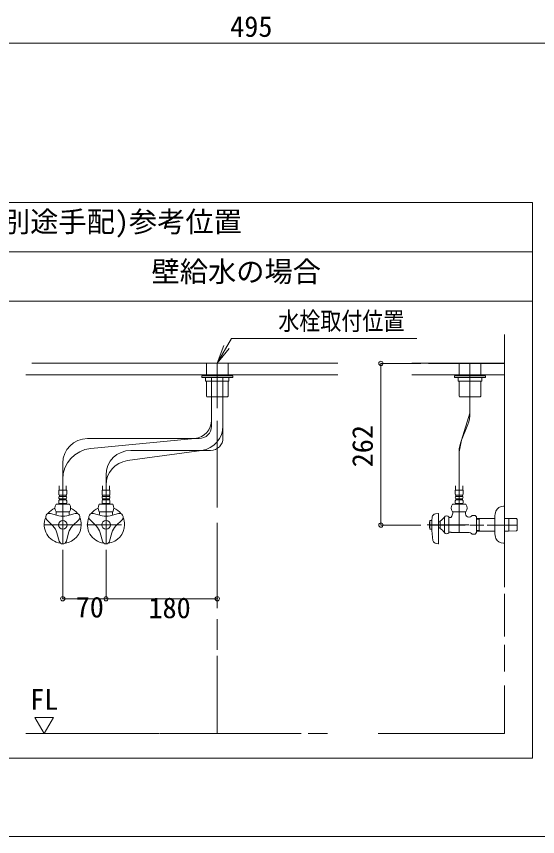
# Model space of a CAD drawing. Units: millimetres at full size, sheet at 1:5; details may follow other scales. Extents: x -1002 to 1002, y -687 to 676.
# Drawn here: x 344 to 713, y -687 to -106 of the extents above; entities that cross this region are included whole.
import ezdxf
from ezdxf.enums import TextEntityAlignment as Align

# ---------------------------------------------------------------- set-up
doc = ezdxf.new("R2010")
doc.units = ezdxf.units.MM
doc.header["$LTSCALE"] = 5
doc.header["$PDMODE"] = 32
doc.header["$PDSIZE"] = 3
doc.layers.add('F-0', color=7, linetype='Continuous', lineweight=15)
doc.styles.add('ＭＳ ゴシック', font='')
doc.styles.get('ＭＳ ゴシック').set_extended_font_data('MS Gothic')

msp = doc.modelspace()

# ---------------------------------------------------------------- linework, layer by layer
at = {"layer": 'F-0', "color": 4, "lineweight": 9}
for p, q in [((262.458, -124.714), (757.458, -124.714)), ((601.625, -351.749), (601.625, -466.351)), ((601.625, -351.749), (629.954, -351.749)), ((601.625, -466.351), (629.954, -466.351)), ((376.398, -518.56), (376.398, -483.738)), ((407.023, -518.56), (407.023, -483.738)), ((485.773, -518.56), (485.773, -483.738)), ((376.398, -518.56), (407.023, -518.56)), ((407.023, -518.56), (485.773, -518.56))]:
    msp.add_line(p, q, dxfattribs=at)
at = {"layer": 'F-0', "lineweight": 18}
for p, q in [((-34.852, -237.724), (708.898, -237.724)), ((-34.852, -272.724), (708.898, -272.724))]:
    msp.add_line(p, q, dxfattribs=at)
at = {"layer": 'F-0'}
for p, q in [((337.023, -307.724), (708.898, -307.724)), ((485.773, -351.474), (495.877, -333.974)), ((495.877, -333.974), (627.127, -333.974)), ((689.211, -331.349), (689.211, -351.749)), ((689.211, -331.349), (689.211, -395.567)), ((485.773, -351.474), (490.441, -339.013)), ((485.773, -351.474), (492.336, -340.107)), ((485.773, -351.474), (494.23, -341.201)), ((354.42, -351.474), (571.086, -351.474)), ((571.086, -351.474), (355.11, -351.474)), ((478.117, -351.474), (478.117, -359.786)), ((485.773, -351.498), (485.773, -383.511)), ((493.429, -359.786), (493.429, -351.474)), ((636.544, -351.749), (635.366, -351.749)), ((689.211, -351.749), (636.544, -351.749)), ((657.054, -359.786), (657.054, -351.474)), ((664.711, -386.9), (664.711, -351.474)), ((672.367, -351.474), (672.367, -359.786)), ((689.211, -351.749), (689.211, -376.592)), ((350.148, -359.786), (358.905, -359.786)), ((571.086, -359.786), (355.011, -359.786)), ((475.711, -359.786), (495.836, -359.786)), ((475.711, -360.661), (475.711, -359.786)), ((495.836, -359.786), (495.836, -360.661)), ((623.586, -359.786), (636.338, -359.786)), ((689.211, -359.786), (635.358, -359.786)), ((635.591, -359.786), (689.211, -359.786)), ((654.648, -359.786), (654.648, -360.661)), ((674.773, -359.786), (654.648, -359.786)), ((674.773, -360.661), (674.773, -359.786)), ((474.836, -360.661), (474.836, -361.755)), ((496.711, -360.661), (474.836, -360.661)), ((474.836, -361.755), (496.711, -361.755)), ((495.836, -360.661), (475.711, -360.661)), ((494.086, -361.755), (477.461, -361.755)), ((477.461, -361.755), (477.461, -364.38)), ((477.461, -364.38), (494.086, -364.38)), ((478.117, -364.38), (478.117, -375.055)), ((481.702, -391.942), (481.702, -361.641)), ((481.702, -391.942), (481.702, -364.38)), ((489.844, -396.054), (489.844, -361.795)), ((489.844, -396.054), (489.844, -364.38)), ((493.429, -375.055), (493.429, -364.38)), ((494.086, -364.38), (494.086, -361.755)), ((496.711, -361.755), (496.711, -360.661)), ((496.711, -361.317), (496.711, -361.755)), ((653.773, -361.755), (653.773, -360.661)), ((653.773, -360.661), (675.648, -360.661)), ((653.773, -361.317), (653.773, -361.755)), ((675.648, -361.755), (653.773, -361.755)), ((654.648, -360.661), (674.773, -360.661)), ((656.398, -361.755), (673.023, -361.755)), ((656.398, -364.38), (656.398, -361.755)), ((673.023, -364.38), (656.398, -364.38)), ((657.054, -375.055), (657.054, -364.38)), ((672.367, -364.38), (672.367, -375.055)), ((673.023, -361.755), (673.023, -364.38)), ((675.648, -360.661), (675.648, -361.755)), ((478.445, -375.383), (478.117, -375.055)), ((478.554, -375.492), (478.445, -375.383)), ((478.554, -375.492), (492.598, -375.492)), ((492.598, -375.492), (492.992, -375.492)), ((493.101, -375.383), (492.992, -375.492)), ((493.429, -375.055), (493.101, -375.383)), ((657.054, -375.055), (657.382, -375.383)), ((657.382, -375.383), (657.492, -375.492)), ((657.886, -375.492), (657.492, -375.492)), ((671.929, -375.492), (657.886, -375.492)), ((671.929, -375.492), (672.039, -375.383)), ((672.039, -375.383), (672.367, -375.055)), ((481.702, -396.258), (481.702, -391.942)), ((485.773, -392.364), (485.773, -453.844)), ((663.122, -395.085), (658.651, -406.165)), ((689.211, -390.686), (689.211, -407.664)), ((489.844, -404.64), (489.844, -396.054)), ((393.898, -405.008), (469.822, -405.008)), ((396.197, -412.027), (469.822, -405.008)), ((472.952, -405.008), (469.822, -405.008)), ((689.211, -403.395), (689.211, -419.998)), ((422.133, -420.642), (474.734, -413.39)), ((424.523, -413.39), (474.734, -413.39)), ((481.094, -413.39), (474.734, -413.39)), ((657.062, -414.35), (657.062, -471.567)), ((689.211, -413.119), (689.211, -505.242)), ((376.398, -422.508), (376.398, -433.803)), ((689.211, -429.248), (689.211, -510.198)), ((376.398, -433.803), (376.398, -479.127)), ((376.398, -433.803), (376.398, -479.127)), ((407.023, -430.89), (407.023, -437.978)), ((379.198, -441.467), (373.598, -441.467)), ((373.598, -441.467), (373.598, -444.421)), ((373.888, -438.445), (373.888, -441.467)), ((378.918, -441.467), (378.919, -438.445)), ((379.198, -444.421), (379.198, -441.467)), ((409.823, -441.467), (404.223, -441.467)), ((404.223, -441.467), (404.223, -444.421)), ((404.513, -438.445), (404.513, -441.467)), ((407.023, -437.978), (407.023, -479.661)), ((407.023, -437.978), (407.023, -479.661)), ((409.543, -441.467), (409.544, -438.445)), ((409.823, -444.421), (409.823, -441.467)), ((654.262, -441.467), (659.862, -441.467)), ((654.262, -444.421), (654.262, -441.467)), ((654.542, -441.467), (654.541, -438.445)), ((659.572, -438.445), (659.572, -441.467)), ((659.862, -441.467), (659.862, -444.421)), ((373.992, -445.186), (378.804, -445.186)), ((373.992, -446.061), (373.992, -445.186)), ((378.804, -446.061), (373.992, -446.061)), ((378.804, -445.186), (378.804, -446.061)), ((404.617, -445.186), (409.429, -445.186)), ((404.617, -446.061), (404.617, -445.186)), ((409.429, -446.061), (404.617, -446.061)), ((409.429, -445.186), (409.429, -446.061)), ((659.468, -445.186), (654.656, -445.186)), ((654.656, -445.186), (654.656, -446.061)), ((654.656, -446.061), (659.468, -446.061)), ((659.468, -446.061), (659.468, -445.186)), ((371.642, -451.53), (381.154, -451.53)), ((373.598, -449.233), (373.598, -450.655)), ((373.992, -447.592), (378.804, -447.592)), ((373.992, -448.467), (373.992, -447.592)), ((378.804, -448.467), (373.992, -448.467)), ((374.036, -451.092), (378.761, -451.092)), ((378.804, -447.592), (378.804, -448.467)), ((379.198, -450.655), (379.198, -449.233)), ((402.267, -451.53), (411.779, -451.53)), ((404.223, -449.233), (404.223, -450.655)), ((404.617, -447.592), (409.429, -447.592)), ((404.617, -448.467), (404.617, -447.592)), ((409.429, -448.467), (404.617, -448.467)), ((404.661, -451.092), (409.386, -451.092)), ((409.429, -447.592), (409.429, -448.467)), ((409.823, -450.655), (409.823, -449.233)), ((661.818, -451.53), (652.306, -451.53)), ((654.262, -450.655), (654.262, -449.233)), ((659.468, -447.592), (654.656, -447.592)), ((654.656, -447.592), (654.656, -448.467)), ((654.656, -448.467), (659.468, -448.467)), ((659.425, -451.092), (654.7, -451.092)), ((659.468, -448.467), (659.468, -447.592)), ((659.862, -449.233), (659.862, -450.655)), ((689.211, -452.974), (688.336, -452.974)), ((689.211, -452.974), (689.211, -479.092)), ((367.605, -458.094), (373.567, -459.692)), ((381.154, -456.911), (371.642, -456.911)), ((371.804, -456.911), (371.804, -457.792)), ((371.804, -456.911), (372.313, -456.911)), ((372.313, -456.911), (380.483, -456.911)), ((385.191, -458.094), (379.229, -459.692)), ((380.483, -456.911), (380.992, -456.911)), ((380.992, -456.911), (380.992, -457.792)), ((380.992, -457.792), (380.992, -458.442)), ((398.23, -458.094), (404.192, -459.692)), ((411.779, -456.911), (402.267, -456.911)), ((402.429, -456.911), (402.429, -457.792)), ((402.429, -456.911), (402.938, -456.911)), ((402.938, -456.911), (411.108, -456.911)), ((415.816, -458.094), (409.854, -459.692)), ((411.108, -456.911), (411.617, -456.911)), ((411.617, -456.911), (411.617, -457.792)), ((411.617, -457.792), (411.617, -458.442)), ((640.236, -458.31), (642.157, -458.04)), ((642.406, -458.257), (642.406, -479.41)), ((652.306, -456.911), (661.818, -456.911)), ((652.468, -456.911), (652.977, -456.911)), ((652.468, -456.911), (652.468, -457.792)), ((652.977, -456.911), (661.147, -456.911)), ((661.147, -456.911), (661.656, -456.911)), ((365.07, -462.486), (369.434, -466.85)), ((387.726, -462.486), (383.362, -466.85)), ((395.695, -462.486), (400.059, -466.85)), ((418.351, -462.486), (413.987, -466.85)), ((485.773, -464.664), (485.773, -525.16)), ((636.368, -463.036), (636.224, -463.583)), ((636.368, -463.036), (637.593, -463.036)), ((636.368, -463.036), (636.368, -469.161)), ((637.593, -469.161), (637.593, -463.036)), ((642.406, -464.021), (643.718, -464.021)), ((643.718, -463.474), (643.718, -468.724)), ((646.75, -462.303), (646.75, -460.373)), ((646.75, -462.303), (646.75, -469.894)), ((649.843, -471.817), (649.843, -460.38)), ((651.116, -460.849), (651.334, -460.63)), ((663.843, -460.63), (664.245, -460.63)), ((666.25, -459.531), (665.792, -459.989)), ((668.323, -459.531), (666.25, -459.531)), ((668.323, -459.531), (669.312, -460.521)), ((669.312, -471.677), (669.312, -460.521)), ((669.312, -461.663), (671.5, -461.616)), ((669.312, -462.178), (671.281, -462.13)), ((672.203, -461.592), (671.281, -462.125)), ((671.281, -461.616), (671.281, -470.581)), ((671.5, -461.616), (672.422, -461.592)), ((682.211, -460.759), (682.211, -471.438)), ((689.211, -461.592), (691.14, -461.592)), ((691.14, -461.592), (692.062, -461.616)), ((692.062, -461.616), (697.679, -461.737)), ((692.281, -462.125), (692.281, -461.616)), ((692.281, -470.581), (692.281, -462.125)), ((697.679, -461.737), (698.187, -462.273)), ((698.187, -462.274), (698.187, -462.273)), ((698.187, -462.489), (698.187, -462.274)), ((698.187, -469.708), (698.187, -462.489)), ((363.273, -466.099), (389.523, -466.099)), ((389.523, -466.099), (363.273, -466.099)), ((393.458, -466.099), (396.65, -466.099)), ((393.898, -466.099), (418.098, -466.099)), ((663.95, -466.099), (634.348, -466.099)), ((661.398, -466.351), (636.368, -466.351)), ((643.718, -468.177), (642.406, -468.177)), ((674.623, -466.351), (664.655, -466.351)), ((671.281, -470.067), (669.312, -470.019)), ((671.5, -470.581), (669.312, -470.534)), ((671.281, -470.072), (672.203, -470.605)), ((672.422, -470.605), (671.5, -470.581)), ((681.781, -470.605), (672.422, -470.605)), ((698.187, -466.351), (676.995, -466.351)), ((682.211, -470.605), (681.781, -470.605)), ((691.14, -470.605), (689.211, -470.605)), ((692.062, -470.581), (691.14, -470.605)), ((697.679, -470.46), (692.062, -470.581)), ((698.187, -469.925), (697.679, -470.46)), ((698.187, -469.924), (698.187, -469.708)), ((698.187, -469.925), (698.187, -469.924)), ((373.862, -477.716), (372.265, -471.754)), ((378.934, -477.716), (380.531, -471.754)), ((404.487, -477.716), (402.89, -471.754)), ((409.559, -477.716), (411.156, -471.754)), ((649.843, -471.349), (650.5, -471.349)), ((650.5, -471.349), (651.116, -471.349)), ((651.116, -471.349), (651.334, -471.567)), ((651.334, -471.567), (664.245, -471.567)), ((666.25, -472.666), (665.792, -472.208)), ((640.75, -479.428), (642.157, -479.626)), ((485.773, -495.158), (485.773, -522.701)), ((689.211, -514.965), (689.211, -545.277)), ((485.773, -533.029), (485.773, -554.695)), ((689.211, -551.187), (689.211, -570.136)), ((485.773, -558.964), (485.773, -613.974)), ((689.211, -579.972), (689.211, -613.974)), ((356.711, -602.607), (369.836, -602.607)), ((363.273, -613.974), (356.711, -602.607)), ((369.836, -602.607), (363.273, -613.974)), ((350.148, -613.974), (422.994, -613.974)), ((363.273, -613.974), (414.797, -613.974)), ((422.994, -613.974), (444.512, -613.974)), ((425.043, -613.974), (434.607, -613.974)), ((444.853, -613.974), (543.112, -613.974)), ((454.075, -613.974), (545.218, -613.974)), ((550.183, -613.974), (563.946, -613.974)), ((599.809, -613.974), (689.211, -613.974)), ((623.586, -613.974), (689.211, -613.974)), ((-1002.086, -687.064), (1002.034, -687.064))]:
    msp.add_line(p, q, dxfattribs=at)
at = {"layer": 'F-0', "lineweight": 18}
msp.add_lwpolyline([(708.898, -237.724), (708.898, -631.474), (337.023, -631.474)], dxfattribs=at)
at = {"layer": 'F-0'}
for points in [[(623.586, -351.474), (636.306, -351.474), (689.211, -351.474)], [(657.062, -471.567), (657.062, -414.35), (658.651, -406.165), (664.711, -386.9), (664.711, -351.474)], [(492.992, -375.492), (492.948, -375.492), (484.898, -375.492)], [(657.492, -375.492), (657.536, -375.492), (665.586, -375.492)], [(373.992, -451.092), (373.773, -451.311), (373.773, -451.53)], [(379.023, -451.53), (379.023, -451.311), (378.804, -451.092)], [(404.617, -451.092), (404.398, -451.311), (404.398, -451.53)], [(409.648, -451.53), (409.648, -451.311), (409.429, -451.092)], [(654.437, -451.53), (654.437, -451.311), (654.656, -451.092)], [(659.468, -451.092), (659.687, -451.311), (659.687, -451.53)], [(661.656, -456.911), (661.656, -457.792), (661.656, -458.442)], [(651.116, -460.849), (650.5, -460.849), (649.843, -460.849)], [(672.422, -461.592), (681.781, -461.592), (682.211, -461.592)], [(637.593, -469.161), (636.368, -469.161), (636.251, -468.724)], [(646.75, -469.894), (646.75, -471.567), (646.75, -471.713)], [(669.312, -471.677), (668.323, -472.666), (666.25, -472.666)], [(688.336, -479.224), (689.211, -479.224), (689.211, -479.092)]]:
    msp.add_lwpolyline(points, dxfattribs=at)
for centre in [(376.398, -466.099), (407.023, -466.099)]:
    msp.add_circle(centre, 3.062, dxfattribs=at)
for centre, radius, start, end in [((642.836, -386.9), 21.875, 338.02737, 0), ((468.577, -391.942), 13.125, 275.44583, 360), ((472.952, -396.258), 8.75, 270, 0), ((472.344, -396.054), 17.5, 277.84996, 0), ((393.898, -422.508), 17.5, 90, 180), ((481.094, -404.64), 8.75, 270, 0), ((678.937, -414.35), 21.875, 158.02737, 180), ((398.273, -433.803), 21.875, 95.44583, 180), ((424.523, -430.89), 17.5, 90, 180), ((424.523, -437.978), 17.5, 97.84996, 180), ((374.539, -444.421), 0.941, 180, 234.43222), ((374.539, -446.827), 0.941, 125.56778, 234.43222), ((378.257, -444.421), 0.941, 305.56778, 0), ((378.257, -446.827), 0.941, 305.56778, 54.43222), ((405.164, -444.421), 0.941, 180, 234.43222), ((405.164, -446.827), 0.941, 125.56778, 234.43222), ((408.882, -444.421), 0.941, 305.56778, 0), ((408.882, -446.827), 0.941, 305.56778, 54.43222), ((655.203, -444.421), 0.941, 180, 234.43222), ((655.203, -446.827), 0.941, 125.56778, 234.43222), ((658.921, -444.421), 0.941, 305.56778, 0), ((658.921, -446.827), 0.941, 305.56778, 54.43222), ((375.632, -454.221), 4.812, 146.00705, 213.99295), ((374.539, -449.233), 0.941, 125.56778, 180), ((374.036, -450.655), 0.438, 180, 270), ((378.761, -450.655), 0.438, 270, 0), ((378.257, -449.233), 0.941, 0, 54.43222), ((377.164, -454.221), 4.812, 326.00705, 33.99295), ((406.257, -454.221), 4.812, 146.00705, 213.99295), ((405.164, -449.233), 0.941, 125.56778, 180), ((404.661, -450.655), 0.438, 180, 270), ((409.386, -450.655), 0.438, 270, 0), ((408.882, -449.233), 0.941, 0, 54.43222), ((407.789, -454.221), 4.812, 326.00705, 33.99295), ((656.296, -454.221), 4.812, 146.00705, 213.99295), ((655.203, -449.233), 0.941, 125.56778, 180), ((654.7, -450.655), 0.438, 180, 270), ((659.425, -450.655), 0.438, 270, 0), ((658.921, -449.233), 0.941, 0, 54.43222), ((657.828, -454.221), 4.812, 326.00705, 33.99295), ((688.336, -458.661), 5.688, 90, 156.44354), ((366.926, -460.63), 2.625, 75, 225), ((376.398, -466.099), 13.125, 115.15066, 143.05689), ((367.685, -457.792), 4.119, 340.64106, 0), ((383.179, -458.442), 2.188, 180, 199.83613), ((376.398, -466.099), 13.125, 36.94311, 64.84934), ((385.87, -460.63), 2.625, 315, 105), ((397.551, -460.63), 2.625, 75, 225), ((407.023, -466.099), 13.125, 115.15066, 143.05689), ((398.31, -457.792), 4.119, 340.64106, 0), ((413.804, -458.442), 2.188, 180, 199.83613), ((407.023, -466.099), 13.125, 36.94311, 64.84934), ((416.495, -460.63), 2.625, 315, 105), ((640.602, -460.909), 2.625, 98.00409, 170.40851), ((642.187, -458.257), 0.219, 0, 98.00409), ((648.349, -457.792), 4.119, 316.4444, 0), ((663.843, -458.442), 2.188, 180, 270), ((693.148, -460.759), 10.938, 156.44354, 180), ((376.398, -466.099), 13.125, 156.94311, 263.05689), ((376.398, -449.127), 10.938, 255, 285), ((376.398, -466.099), 13.125, 0, 23.05689), ((407.023, -466.099), 13.125, 156.94311, 263.05689), ((407.023, -449.127), 10.938, 255, 285), ((407.023, -466.099), 13.125, 0, 23.05689), ((646.868, -466.099), 10.938, 166.70293, 180), ((670.367, -465.939), 32.812, 170.40851, 177.22136), ((637.853, -454.765), 10.5, 303.95919, 326.04081), ((648.312, -461.942), 2.188, 45.573, 143.1301), ((664.245, -458.442), 2.188, 270, 315), ((361.7, -474.584), 10.938, 15, 45), ((376.398, -466.099), 13.125, 276.94311, 0), ((391.096, -474.584), 10.938, 135, 165), ((392.325, -474.584), 10.938, 15, 45), ((407.023, -466.099), 13.125, 276.94311, 0), ((421.721, -474.584), 10.938, 135, 165), ((646.868, -466.099), 10.938, 180, 193.29707), ((646.868, -466.099), 10.938, 193.29707, 193.88654), ((703.218, -466.099), 65.648, 181.52753, 189.8029), ((637.853, -477.433), 10.5, 33.95919, 56.04081), ((648.312, -470.255), 2.188, 216.8699, 314.427), ((664.245, -473.755), 2.188, 45, 90), ((693.148, -471.438), 10.938, 180, 203.55646), ((688.336, -473.536), 5.688, 203.55646, 270), ((376.398, -477.036), 2.625, 195, 345), ((407.023, -477.036), 2.625, 195, 345), ((641.115, -476.829), 2.625, 189.8029, 262), ((642.187, -479.41), 0.219, 262, 0)]:
    msp.add_arc(centre, radius, start, end, dxfattribs=at)
at = {"layer": 'F-0', "color": 6}
for p in [(601.625, -351.749), (601.625, -466.351), (376.398, -518.56), (407.023, -518.56), (485.773, -518.56)]:
    msp.add_point(p, dxfattribs=at)

# ---------------------------------------------------------------- texts
at = {"layer": 'F-0', "style": 'ＭＳ ゴシック'}
for s, p in [('495', (494.958, -124.714)), ('止水栓(別途手配)参考位置', (263.342, -263.04)), ('壁給水の場合', (439.227, -298.369)), ('70', (385.54, -536.19)), ('180', (437.06, -536.682)), ('FL', (353.342, -601.587))]:
    msp.add_text(s, height=14.66, dxfattribs=at).set_placement(p, align=Align.BOTTOM_LEFT)
at = {"layer": 'F-0', "style": 'ＭＳ ゴシック', "width": 0.85}
msp.add_text('水栓取付位置', height=12.83, dxfattribs=at).set_placement((529.027, -331.941), align=Align.BOTTOM_LEFT)
at = {"layer": 'F-0', "style": 'ＭＳ ゴシック'}
msp.add_text('262', height=14.66, rotation=90, dxfattribs=at).set_placement((600.33, -425.354), align=Align.BOTTOM_LEFT)

doc.saveas('drawing.dxf')
